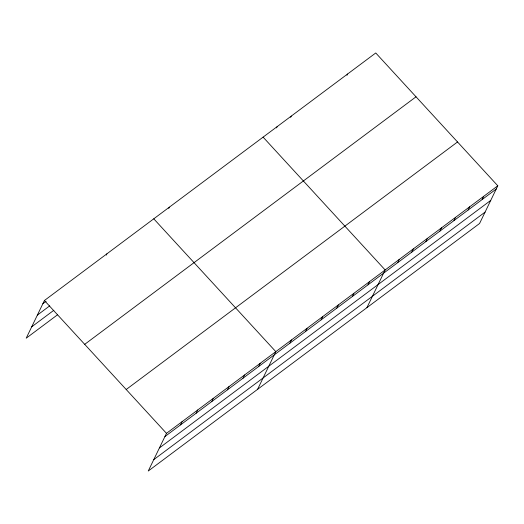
<?xml version="1.0" encoding="UTF-8"?>
<svg xmlns="http://www.w3.org/2000/svg" width="524" height="524" viewBox="0 0 524 524"><rect width="100%" height="100%" fill="white"/><g stroke="black" fill="none" stroke-linecap="round" stroke-linejoin="round"><path stroke-width="0.79" d="M497.8 185.797L166.475 433.335L148.246 471.03L479.578 223.493L497.8 185.797L375.754 52.97L44.422 300.507L26.2 338.203L57.437 314.865M106.28 255.116L106.903 253.826M168.761 208.434L169.383 207.15M276.561 127.895L277.183 126.612M290.643 117.376L291.265 116.092M346.967 75.292L347.589 74.008M180.538 424.879L182.097 421.663M196.159 413.207L197.712 409.991M211.781 401.541L213.334 398.325M227.396 389.869L228.955 386.653M243.018 378.197L244.57 374.988M258.64 366.531L260.192 363.315M257.585 389.345L275.814 351.643L153.761 218.816M289.877 343.194L291.429 339.978M305.499 331.522L307.051 328.306M321.114 319.85L322.673 316.634M336.736 308.184L338.288 304.968M352.357 296.512L353.91 293.296M367.972 284.84L369.531 281.63M366.924 307.66L385.147 269.958L263.1 137.131M397.677 262.655L399.229 259.439M411.759 252.129L413.312 248.92M425.842 241.61L427.394 238.394M439.918 231.091L441.477 227.874M454 220.571L455.559 217.355M468.083 210.052L469.635 206.836M482.165 199.533L483.718 196.317M42.87 303.724L46.125 301.287M37.368 315.101L49.734 305.865M31.702 326.825L53.828 310.293M84.698 344.34L416.03 96.802M126.199 389.502L457.524 141.965M164.922 436.551L496.248 189.013M159.42 447.928L490.746 200.391M153.748 459.653L485.073 212.115M44.422 300.507L166.475 433.335"/></g></svg>
